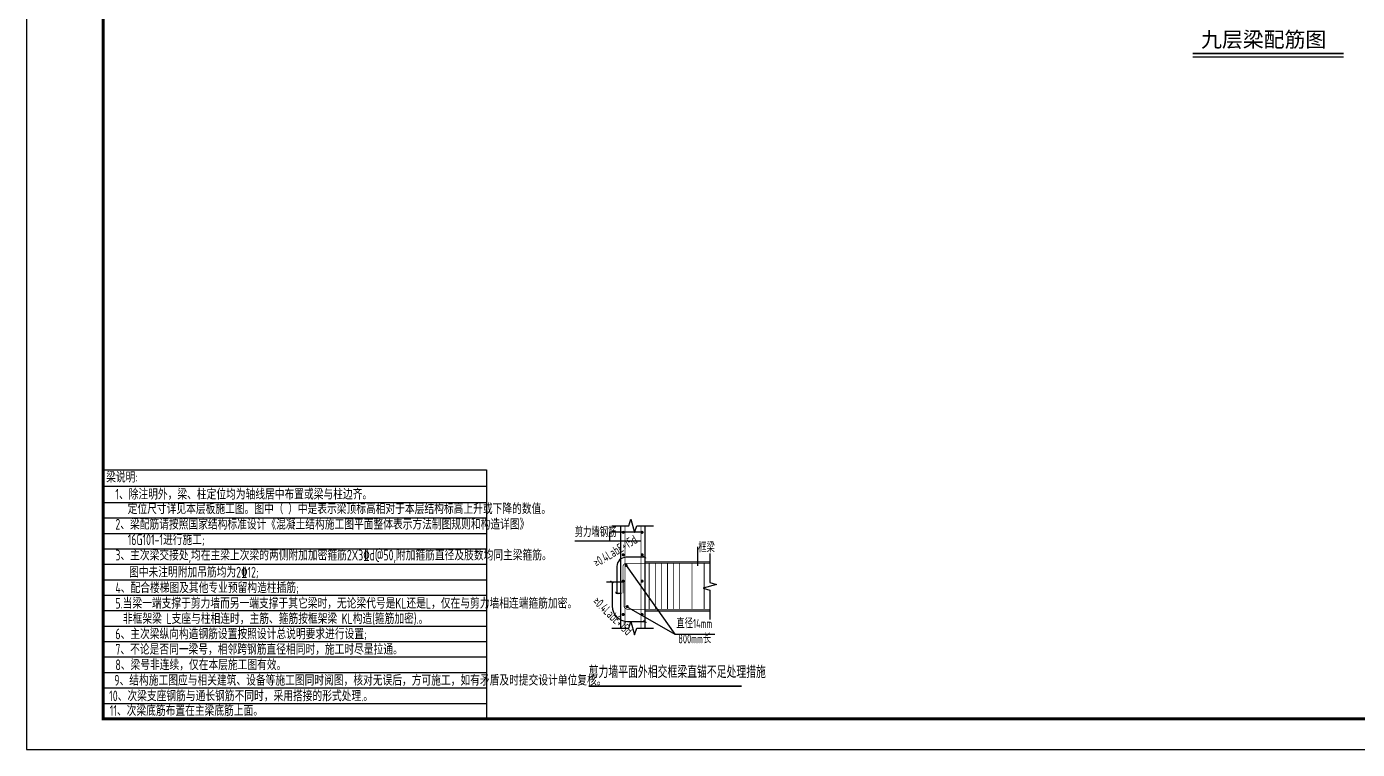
# Model space of a CAD drawing. Extents: x -1058961 to 23600, y -449123 to 2751847.
# Drawn here: x -231559 to -188040, y -288485 to -264846 of the extents above; entities that cross this region are included whole.
import ezdxf
from ezdxf.enums import TextEntityAlignment as Align

# ---------------------------------------------------------------- set-up
doc = ezdxf.new("R2010")
doc.units = 0
doc.header["$LTSCALE"] = 1000
doc.layers.get('0').update_dxf_attribs({"linetype": 'CONTINUOUS'})
for name, color, linetype in [('-TK', 7, 'CONTINUOUS'), ('DIM', 2, 'CONTINUOUS'), ('LINK', 6, 'CONTINUOUS'), ('REIND', 1, 'CONTINUOUS'), ('S-引出线', 40, 'CONTINUOUS'), ('S-文字', 7, 'CONTINUOUS'), ('S-表格线', 54, 'CONTINUOUS'), ('TEXT', 2, 'CONTINUOUS'), ('THIN', 7, 'CONTINUOUS')]:
    doc.layers.add(name, color=color, linetype=linetype)
doc.styles.add('-宋体', font='', dxfattribs={"width": 0.7, "height": 300, "bigfont": '宋体.TTF'})
doc.styles.add('TSSD_Norm', font='Tssdeng.shx', dxfattribs={"bigfont": 'tssdchn.shx'})
doc.styles.add('TSSD_REIN', font='tssdeng.shx', dxfattribs={"width": 0.7, "height": 300, "bigfont": 'tssdchn.shx'})
doc.styles.get('-宋体').set_extended_font_data('SimSun')

# ---------------------------------------------------------------- blocks, each defined once
blk = doc.blocks.new('A1')
blk.add_lwpolyline([(0, 59400), (0, 0), (84100, 0), (84100, 59400)], close=True)
at = {"const_width": 100}
blk.add_lwpolyline([(2500, 58400), (2500, 1000), (83100, 1000), (83100, 58400)], close=True, dxfattribs=at)
blk = doc.blocks.new('A$C2E181E2C')
at = {"linetype": 'Continuous'}
for points in [[(1215, 5268), (1765, 5268), (1835, 5488), (1955, 5048), (2025, 5268), (2575, 5268)], [(1495, 5268), (1495, 1922)], [(2295, 5268), (2295, 1922)], [(4415, 4371), (4415, 3421), (4635, 3351), (4195, 3231), (4415, 3161), (4415, 2211)], [(2295, 4091), (4415, 4091)], [(2295, 2491), (4415, 2491)], [(1215, 1922), (1765, 1922), (1835, 2142), (1955, 1702), (2025, 1922), (2575, 1922)]]:
    blk.add_lwpolyline(points, dxfattribs=at)
at = {"linetype": 'Continuous', "const_width": 50}
blk.add_lwpolyline([(453, 25), (5462, 25)], dxfattribs=at)
at = {"layer": 'DIM'}
for p, q in [((1378, 3941), (1378, 3062)), ((2295, 4241), (1678, 4241)), ((1546, 3430), (1042, 3430)), ((1226, 3430), (1226, 2641)), ((1726, 2141), (2295, 2141))]:
    blk.add_line(p, q, dxfattribs=at)
at = {"layer": 'DIM', "const_width": 30}
for points in [[(2232, 4284), (2336, 4212)], [(1164, 3473), (1267, 3401)], [(1324, 3111), (1428, 3039)], [(2243, 2177), (2347, 2104)]]:
    blk.add_lwpolyline(points, dxfattribs=at)
at = {"layer": 'DIM'}
blk.add_lwpolyline([(1532, 3062), (1341, 3062)], dxfattribs=at)
for centre, radius, start, end in [((1678, 3941), 300, 90, 180), ((1726, 2641), 500, 180, 270)]:
    blk.add_arc(centre, radius, start, end, dxfattribs=at)
at = {"layer": 'LINK', "color": 1, "const_width": 25}
for points in [[(1641, 5268), (1641, 1922)], [(2162, 5268), (2162, 1922)], [(2432, 4041), (2432, 2541)], [(2632, 4041), (2632, 2541)], [(2832, 4041), (2832, 2541)], [(3032, 4041), (3032, 2541)], [(3232, 4041), (3232, 2541)], [(3432, 4041), (3432, 2541)], [(3832, 4041), (3832, 2541)], [(4232, 4041), (4232, 2541)]]:
    blk.add_lwpolyline(points, dxfattribs=at)
for points in [[(4415, 4041), (1678, 4041, 0.414214), (1578, 3941), (1578, 3062)], [(1607, 3430), (1607, 2641, 0.300979), (1726, 2541), (4415, 2541)]]:
    blk.add_lwpolyline(points, format="xyb", dxfattribs=at)
at = {"layer": 'REIND', "const_width": 50}
for points in [[(1608, 5058, 1), (1558, 5058, 1)], [(2226, 5058, 1), (2176, 5058, 1)], [(1610, 4324, 1), (1560, 4324, 1)], [(2228, 4324, 1), (2178, 4324, 1)], [(1703, 3978, 1), (1653, 3978, 1)], [(1608, 3461, 1), (1558, 3461, 1)], [(2226, 3461, 1), (2176, 3461, 1)], [(1742, 2629, 1), (1692, 2629, 1)], [(1608, 2370, 1), (1558, 2370, 1)], [(2226, 2370, 1), (2176, 2370, 1)]]:
    blk.add_lwpolyline(points, format="xyb", close=True, dxfattribs=at)
at = {"layer": 'THIN'}
for p, q in [((2226, 5058), (1138, 5058)), ((1138, 5058), (1138, 4767)), ((2162, 4767), (0, 4767)), ((1678, 3978), (3271, 1732)), ((1692, 2629), (3271, 1732)), ((3271, 1732), (4577, 1732))]:
    blk.add_line(p, q, dxfattribs=at)
blk.add_lwpolyline([(4015, 4584), (4015, 3965)], dxfattribs=at)
at = {"layer": 'TEXT', "color": 0, "style": 'TSSD_Norm', "width": 0.7}
blk.add_text('剪力墙平面外相交框梁直锚不足处理措施', height=400, dxfattribs=at).set_placement((454, 172), align=Align.BOTTOM_LEFT)
at = {"layer": 'THIN', "style": 'TSSD_REIN', "width": 0.7}
for s, p in [('剪力墙钢筋', (-2, 4818)), ('框梁', (4036, 4317)), ('直径14mm', (3321, 1833)), ('800mm长', (3383, 1337))]:
    blk.add_text(s, height=300, dxfattribs=at).set_placement(p, align=Align.BOTTOM_LEFT)
for rotation, p in [(31.4301, (766, 3828)), (316.0621, (504, 2706))]:
    blk.add_text('≥0.4LabE+15d', height=300, rotation=rotation, dxfattribs=at).set_placement(p, align=Align.BOTTOM_LEFT)

msp = doc.modelspace()

# ---------------------------------------------------------------- linework, layer by layer
at = {"layer": 'S-引出线', "color": 3, "const_width": 56}
msp.add_lwpolyline([(-193422.96, -265724.22), (-188493.37, -265724.22)], dxfattribs=at)
at = {"layer": 'S-引出线', "color": 3}
msp.add_lwpolyline([(-193422.96, -265836.22), (-188493.37, -265836.22)], dxfattribs=at)
at = {"layer": 'S-表格线'}
for p, q in [((-229059.17, -279338.61), (-229059.17, -287485.11)), ((-229059.17, -279338.61), (-216519.91, -279338.61)), ((-216519.91, -279338.61), (-216519.91, -287485.11)), ((-229059.17, -279873.36), (-216519.91, -279873.36)), ((-229059.17, -280408.11), (-216519.91, -280408.11)), ((-229059.17, -280913.61), (-216519.91, -280913.61)), ((-229059.17, -281419.11), (-216519.91, -281419.11)), ((-229059.17, -281924.61), (-216519.91, -281924.61)), ((-229059.17, -282430.11), (-216519.91, -282430.11)), ((-229059.17, -282935.61), (-216519.91, -282935.61)), ((-229059.17, -283441.11), (-216519.91, -283441.11)), ((-229059.17, -283946.61), (-216519.91, -283946.61)), ((-229059.17, -284452.11), (-216519.91, -284452.11)), ((-229059.17, -284957.61), (-216519.91, -284957.61)), ((-229059.17, -285463.11), (-216519.91, -285463.11)), ((-229059.17, -285968.61), (-216519.91, -285968.61)), ((-229059.17, -286474.11), (-216519.91, -286474.11)), ((-229059.17, -286979.61), (-216519.91, -286979.61)), ((-229059.17, -287485.11), (-216519.91, -287485.11))]:
    msp.add_line(p, q, dxfattribs=at)

# ---------------------------------------------------------------- block references
at = {"layer": '-TK'}
msp.add_blockref('A1', (-231559.17, -288485.11), dxfattribs=at)
msp.add_blockref('A$C2E181E2C', (-213632.78, -286443.98))

# ---------------------------------------------------------------- texts
at = {"layer": 'S-文字', "style": '-宋体'}
msp.add_text('九层梁配筋图', height=500, dxfattribs=at).set_placement((-193150.47, -265517.71))
at = {"layer": 'S-文字', "style": 'TSSD_REIN', "width": 0.7}
for s, p in [('梁说明:  ', (-228956.08, -279758.37)), ('1、除注明外，梁、柱定位均为轴线居中布置或梁与柱边齐。', (-228656.23, -280313.79)), ('定位尺寸详见本层板施工图。图中（ ）中是表示梁顶标高相对于本层结构标高上升或下降的数值。', (-228253.44, -280790.04)), ('2、梁配筋请按照国家结构标准设计《混凝土结构施工图平面整体表示方法制图规则和构造详图》', (-228656.23, -281295.54)), ('16G101-1进行施工;', (-228253.22, -281801.04)), ('3、主次梁交接处,均在主梁上次梁的两侧附加加密箍筋2X3\x84d@50,附加箍筋直径及肢数均同主梁箍筋。', (-228656.23, -282306.54)), ('图中未注明附加吊筋均为2%%13212;', (-228208.58, -282863.38)), ('4、配合楼梯图及其他专业预留构造柱插筋;', (-228656.23, -283374.29)), ('5.当梁一端支撑于剪力墙而另一端支撑于其它梁时，无论梁代号是KL还是L，仅在与剪力墙相连端箍筋加密。', (-228656.23, -283879.79)), ('非框架梁 L支座与柱相连时，主筋、箍筋按框架梁 KL构造(箍筋加密).。', (-228409.12, -284383.47)), ('6、主次梁纵向构造钢筋设置按照设计总说明要求进行设置;', (-228656.23, -284882.29)), ('7、不论是否同一梁号，相邻跨钢筋直径相同时，施工时尽量拉通。', (-228656.23, -285387.79)), ('8、梁号非连续，仅在本层施工图有效。', (-228656.23, -285893.29)), ('9、结构施工图应与相关建筑、设备等施工图同时阅图，核对无误后，方可施工，如有矛盾及时提交设计单位复核。', (-228691.94, -286398.79)), ('10、次梁支座钢筋与通长钢筋不同时，采用搭接的形式处理.。', (-228857.88, -286910.06)), ('11、次梁底筋布置在主梁底筋上面。', (-228839.2, -287391.01))]:
    msp.add_text(s, height=350, dxfattribs=at).set_placement(p)

doc.saveas('drawing.dxf')
